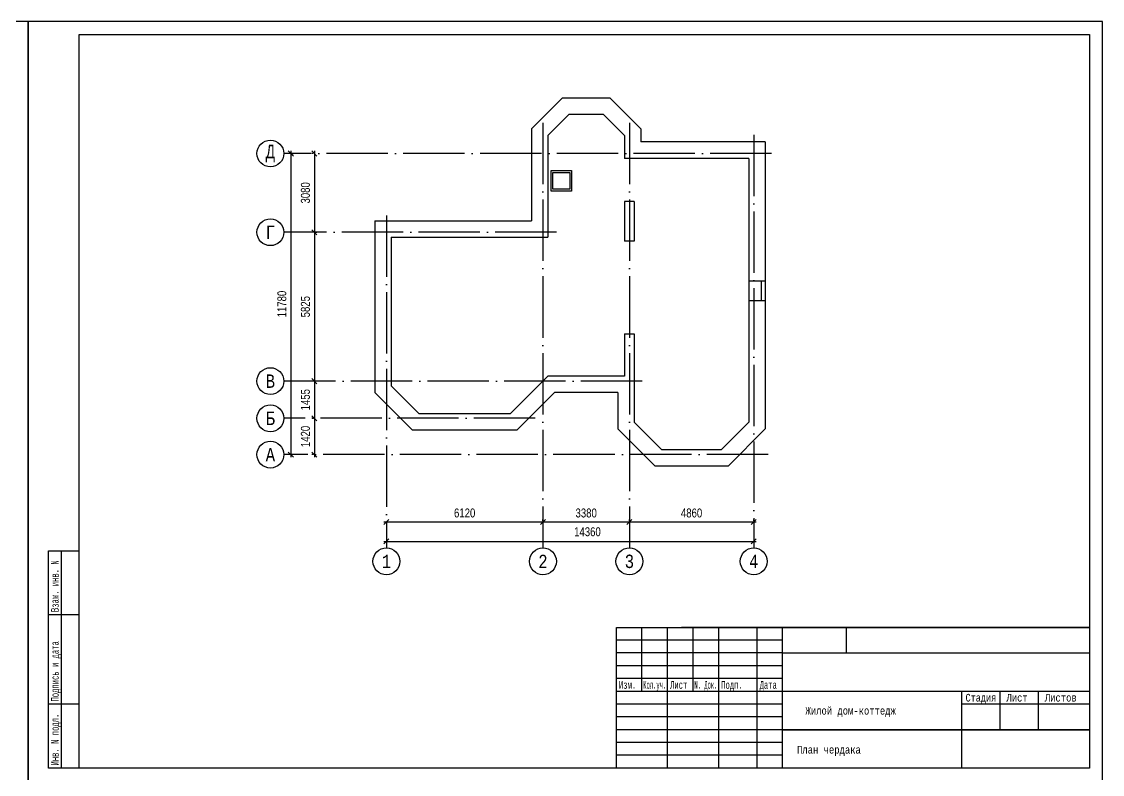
# Model space of a CAD drawing. Extents: x 0 to 84000, y 0 to 59400.
# Drawn here: x 41750 to 84000, y 29950 to 59400 of the extents above; entities that cross this region are included whole.
import ezdxf
from ezdxf.enums import TextEntityAlignment as Align

# ---------------------------------------------------------------- set-up
doc = ezdxf.new("R2010")
doc.units = 0
doc.header["$LTSCALE"] = 100
doc.header["$MEASUREMENT"] = 0
doc.linetypes.add('ACAD_ISO04W100', pattern=[30, 24, -3, 0, -3])
doc.layers.get('0').update_dxf_attribs({"linetype": 'CONTINUOUS'})
doc.layers.get('DEFPOINTS').update_dxf_attribs({"linetype": 'CONTINUOUS'})
doc.layers.add('55', color=250, linetype='CONTINUOUS')
doc.styles.add('1', font='TXT', dxfattribs={"width": 0.8})
doc.styles.add('STYLE1', font='monotxt.shx', dxfattribs={"width": 0.8})
doc.dimstyles.get("Standard").update_dxf_attribs({"dimtxt": 0.18, "dimasz": 0.18, "dimexe": 0.18, "dimexo": 0.0625, "dimgap": 0.09, "dimtad": 0, "dimtih": 1, "dimtoh": 1, "dimdec": 4, "dimzin": 0, "dimdsep": 46, "dimtxsty": 'Standard', "dimcen": 0.09, "dimadec": 0, "dimazin": 0, "dimtfac": 1, "dimtdec": 4, "dimtofl": 0, "dimtmove": 0, "dimatfit": 3, "dimfxl": 1, "dimtolj": 1, "dimtzin": 0, "dimarcsym": 0})

# ---------------------------------------------------------------- blocks, each defined once
blk = doc.blocks.new('_OBLIQUE')
at = {"color": 0, "linetype": 'ByBlock'}
blk.add_line((-0.5, -0.5), (0.5, 0.5), dxfattribs=at)
blk = doc.blocks.new('*D47')
at = {"layer": '55', "color": 0, "linetype": 'Continuous', "lineweight": -2, "transparency": 16777216}
for p, q in [((55910, 39825), (62230, 39825)), ((56010, 39775), (56010, 39725)), ((62130, 39875), (62130, 39925))]:
    blk.add_line(p, q, dxfattribs=at)
at = {"layer": 'DEFPOINTS', "color": 0, "linetype": 'Continuous', "transparency": 16777216}
for p in [(56010, 39825), (62130, 39825), (62130, 39825)]:
    blk.add_point(p, dxfattribs=at)
at = {"layer": '55', "color": 0, "linetype": 'Continuous', "lineweight": -2, "transparency": 16777216, "xscale": 200, "yscale": 200, "zscale": 200, "rotation": 180}
blk.add_blockref('_OBLIQUE', (56010, 39825), dxfattribs=at)
at = {"layer": '55', "color": 0, "linetype": 'Continuous', "lineweight": -2, "transparency": 16777216, "xscale": 200, "yscale": 200, "zscale": 200}
blk.add_blockref('_OBLIQUE', (62130, 39825), dxfattribs=at)
at = {"layer": '55', "color": 0, "linetype": 'Continuous', "transparency": 16777216, "insert": (59070, 40175), "char_height": 350, "attachment_point": 5, "style": '1'}
blk.add_mtext('\\A1;6120', dxfattribs=at)
blk = doc.blocks.new('*D46')
at = {"layer": '55', "color": 0, "linetype": 'Continuous', "lineweight": -2, "transparency": 16777216}
for p, q in [((55910, 39065), (70470, 39065)), ((56010, 39015), (56010, 38965)), ((70370, 39015), (70370, 38965))]:
    blk.add_line(p, q, dxfattribs=at)
at = {"layer": 'DEFPOINTS', "color": 0, "linetype": 'Continuous', "transparency": 16777216}
for p in [(56010, 39065), (70370, 39065), (70370, 39065)]:
    blk.add_point(p, dxfattribs=at)
at = {"layer": '55', "color": 0, "linetype": 'Continuous', "lineweight": -2, "transparency": 16777216, "xscale": 200, "yscale": 200, "zscale": 200, "rotation": 180}
blk.add_blockref('_OBLIQUE', (56010, 39065), dxfattribs=at)
at = {"layer": '55', "color": 0, "linetype": 'Continuous', "lineweight": -2, "transparency": 16777216, "xscale": 200, "yscale": 200, "zscale": 200}
blk.add_blockref('_OBLIQUE', (70370, 39065), dxfattribs=at)
at = {"layer": '55', "color": 0, "linetype": 'Continuous', "transparency": 16777216, "insert": (63870, 39440), "char_height": 350, "attachment_point": 5, "style": '1'}
blk.add_mtext('\\A1;14360', dxfattribs=at)
blk = doc.blocks.new('*D52')
at = {"layer": '55', "color": 0, "linetype": 'Continuous', "lineweight": -2, "transparency": 16777216}
for p, q in [((53195, 51260), (53195, 45235)), ((53245, 51160), (53295, 51160)), ((53145, 45335), (53095, 45335))]:
    blk.add_line(p, q, dxfattribs=at)
at = {"layer": 'DEFPOINTS', "color": 0, "linetype": 'Continuous', "transparency": 16777216}
for p in [(53195, 51160), (53195, 45335), (53195, 45335)]:
    blk.add_point(p, dxfattribs=at)
at = {"layer": '55', "color": 0, "linetype": 'Continuous', "lineweight": -2, "transparency": 16777216, "xscale": 200, "yscale": 200, "zscale": 200}
for p, rotation in [((53195, 51160), 90), ((53195, 45335), 270)]:
    blk.add_blockref('_OBLIQUE', p, dxfattribs=dict(at, rotation=rotation))
at = {"layer": '55', "color": 0, "linetype": 'Continuous', "transparency": 16777216, "insert": (52845, 48247), "char_height": 350, "attachment_point": 5, "rotation": 90, "style": '1'}
blk.add_mtext('\\A1;5825', dxfattribs=at)
blk = doc.blocks.new('*D44')
at = {"layer": '55', "color": 0, "linetype": 'Continuous', "lineweight": -2, "transparency": 16777216}
for p, q in [((52275, 54340), (52275, 42360)), ((52325, 54240), (52375, 54240)), ((52225, 42460), (52175, 42460))]:
    blk.add_line(p, q, dxfattribs=at)
at = {"layer": 'DEFPOINTS', "color": 0, "linetype": 'Continuous', "transparency": 16777216}
for p in [(52275, 54240), (52275, 42460), (52275, 42460)]:
    blk.add_point(p, dxfattribs=at)
at = {"layer": '55', "color": 0, "linetype": 'Continuous', "lineweight": -2, "transparency": 16777216, "xscale": 200, "yscale": 200, "zscale": 200}
for p, rotation in [((52275, 54240), 90), ((52275, 42460), 270)]:
    blk.add_blockref('_OBLIQUE', p, dxfattribs=dict(at, rotation=rotation))
at = {"layer": '55', "color": 0, "linetype": 'Continuous', "transparency": 16777216, "insert": (51925, 48350), "char_height": 350, "attachment_point": 5, "rotation": 90, "style": '1'}
blk.add_mtext('\\A1;11780', dxfattribs=at)
blk = doc.blocks.new('*D48')
at = {"layer": '55', "color": 0, "linetype": 'Continuous', "lineweight": -2, "transparency": 16777216}
for p, q in [((53195, 43980), (53195, 42360)), ((53145, 43880), (53095, 43880)), ((53145, 42460), (53095, 42460))]:
    blk.add_line(p, q, dxfattribs=at)
at = {"layer": 'DEFPOINTS', "color": 0, "linetype": 'Continuous', "transparency": 16777216}
for p in [(53195, 43880), (53195, 42460), (53195, 42460)]:
    blk.add_point(p, dxfattribs=at)
at = {"layer": '55', "color": 0, "linetype": 'Continuous', "lineweight": -2, "transparency": 16777216, "xscale": 200, "yscale": 200, "zscale": 200}
for p, rotation in [((53195, 43880), 90), ((53195, 42460), 270)]:
    blk.add_blockref('_OBLIQUE', p, dxfattribs=dict(at, rotation=rotation))
at = {"layer": '55', "color": 0, "linetype": 'Continuous', "transparency": 16777216, "insert": (52845, 43170), "char_height": 350, "attachment_point": 5, "rotation": 90, "style": '1'}
blk.add_mtext('\\A1;1420', dxfattribs=at)
blk = doc.blocks.new('*D45')
at = {"layer": '55', "color": 0, "linetype": 'Continuous', "lineweight": -2, "transparency": 16777216}
for p, q in [((53145, 45335), (53095, 45335)), ((53195, 45435), (53195, 43780)), ((53145, 43880), (53095, 43880))]:
    blk.add_line(p, q, dxfattribs=at)
at = {"layer": 'DEFPOINTS', "color": 0, "linetype": 'Continuous', "transparency": 16777216}
for p in [(53195, 45335), (53195, 43880), (53195, 43880)]:
    blk.add_point(p, dxfattribs=at)
at = {"layer": '55', "color": 0, "linetype": 'Continuous', "lineweight": -2, "transparency": 16777216, "xscale": 200, "yscale": 200, "zscale": 200}
for p, rotation in [((53195, 45335), 90), ((53195, 43880), 270)]:
    blk.add_blockref('_OBLIQUE', p, dxfattribs=dict(at, rotation=rotation))
at = {"layer": '55', "color": 0, "linetype": 'Continuous', "transparency": 16777216, "insert": (52845, 44607), "char_height": 350, "attachment_point": 5, "rotation": 90, "style": '1'}
blk.add_mtext('\\A1;1455', dxfattribs=at)
blk = doc.blocks.new('*D51')
at = {"layer": '55', "color": 0, "linetype": 'Continuous', "lineweight": -2, "transparency": 16777216}
for p, q in [((53145, 54240), (53095, 54240)), ((53195, 54340), (53195, 51060)), ((53145, 51160), (53095, 51160))]:
    blk.add_line(p, q, dxfattribs=at)
at = {"layer": 'DEFPOINTS', "color": 0, "linetype": 'Continuous', "transparency": 16777216}
for p in [(53195, 54240), (53195, 51160), (53195, 51160)]:
    blk.add_point(p, dxfattribs=at)
at = {"layer": '55', "color": 0, "linetype": 'Continuous', "lineweight": -2, "transparency": 16777216, "xscale": 200, "yscale": 200, "zscale": 200}
for p, rotation in [((53195, 54240), 90), ((53195, 51160), 270)]:
    blk.add_blockref('_OBLIQUE', p, dxfattribs=dict(at, rotation=rotation))
at = {"layer": '55', "color": 0, "linetype": 'Continuous', "transparency": 16777216, "insert": (52845, 52700), "char_height": 350, "attachment_point": 5, "rotation": 90, "style": '1'}
blk.add_mtext('\\A1;3080', dxfattribs=at)
blk = doc.blocks.new('*D50')
at = {"layer": '55', "color": 0, "linetype": 'Continuous', "lineweight": -2, "transparency": 16777216}
for p, q in [((62030, 39825), (65610, 39825)), ((62130, 39875), (62130, 39925)), ((65510, 39875), (65510, 39925))]:
    blk.add_line(p, q, dxfattribs=at)
at = {"layer": 'DEFPOINTS', "color": 0, "linetype": 'Continuous', "transparency": 16777216}
for p in [(62130, 39825), (65510, 39825), (65510, 39825)]:
    blk.add_point(p, dxfattribs=at)
at = {"layer": '55', "color": 0, "linetype": 'Continuous', "lineweight": -2, "transparency": 16777216, "xscale": 200, "yscale": 200, "zscale": 200, "rotation": 180}
blk.add_blockref('_OBLIQUE', (62130, 39825), dxfattribs=at)
at = {"layer": '55', "color": 0, "linetype": 'Continuous', "lineweight": -2, "transparency": 16777216, "xscale": 200, "yscale": 200, "zscale": 200}
blk.add_blockref('_OBLIQUE', (65510, 39825), dxfattribs=at)
at = {"layer": '55', "color": 0, "linetype": 'Continuous', "transparency": 16777216, "insert": (63820, 40175), "char_height": 350, "attachment_point": 5, "style": '1'}
blk.add_mtext('\\A1;3380', dxfattribs=at)
blk = doc.blocks.new('*D49')
at = {"layer": '55', "color": 0, "linetype": 'Continuous', "lineweight": -2, "transparency": 16777216}
for p, q in [((65410, 39825), (70470, 39825)), ((65510, 39875), (65510, 39925)), ((70370, 39875), (70370, 39925))]:
    blk.add_line(p, q, dxfattribs=at)
at = {"layer": 'DEFPOINTS', "color": 0, "linetype": 'Continuous', "transparency": 16777216}
for p in [(65510, 39825), (70370, 39825), (70370, 39825)]:
    blk.add_point(p, dxfattribs=at)
at = {"layer": '55', "color": 0, "linetype": 'Continuous', "lineweight": -2, "transparency": 16777216, "xscale": 200, "yscale": 200, "zscale": 200, "rotation": 180}
blk.add_blockref('_OBLIQUE', (65510, 39825), dxfattribs=at)
at = {"layer": '55', "color": 0, "linetype": 'Continuous', "lineweight": -2, "transparency": 16777216, "xscale": 200, "yscale": 200, "zscale": 200}
blk.add_blockref('_OBLIQUE', (70370, 39825), dxfattribs=at)
at = {"layer": '55', "color": 0, "linetype": 'Continuous', "transparency": 16777216, "insert": (67940, 40175), "char_height": 350, "attachment_point": 5, "style": '1'}
blk.add_mtext('\\A1;4860', dxfattribs=at)

msp = doc.modelspace()

# ---------------------------------------------------------------- linework, layer by layer
at = {"layer": '55', "color": 0, "linetype": 'Continuous'}
for p, q in [((44000, 58900), (83500, 58900)), ((44000, 30200), (44000, 58900)), ((83500, 58900), (83500, 30200)), ((61680, 55210), (62880, 56410)), ((64760, 56410), (62880, 56410)), ((65960, 55210), (64760, 56410)), ((62320, 54944.9), (63145.1, 55770)), ((64494.9, 55770), (63145.1, 55770)), ((65320, 54944.9), (64494.9, 55770)), ((61680, 55210), (61680, 51610)), ((62320, 54944.9), (62320, 50970)), ((65320, 54944.9), (65320, 54050)), ((65960, 55210), (65960, 54690)), ((70820, 54690), (65960, 54690)), ((70820, 54690), (70820, 49250)), ((70180, 54050), (65320, 54050)), ((70180, 54050), (70180, 49250)), ((65320, 52360), (65320, 50810)), ((65700, 52360), (65320, 52360)), ((65700, 52360), (65700, 50810)), ((55560, 51610), (55560, 44884.7)), ((55560, 51610), (61680, 51610)), ((56200, 50970), (56200, 45149.8)), ((56200, 50970), (62320, 50970)), ((65700, 50810), (65320, 50810)), ((70180, 49250), (70180, 48480)), ((70820, 49250), (70180, 49250)), ((70660, 49250), (70660, 48480)), ((70820, 49250), (70820, 48480)), ((70180, 48480), (70180, 43729.8)), ((70820, 48480), (70180, 48480)), ((70820, 48480), (70820, 43464.7)), ((65320, 47180), (65320, 45524.7)), ((65320, 47180), (65700, 47180)), ((65700, 47180), (65700, 43729.8)), ((55560, 45430), (55560, 44884.7)), ((56200, 45365), (56200, 45149.8)), ((60860.2, 44070), (62314.9, 45524.7)), ((65320, 45524.7), (62314.9, 45524.7)), ((57014.7, 43430), (55560, 44884.7)), ((57279.8, 44070), (56200, 45149.8)), ((61125.3, 43430), (62580, 44884.7)), ((65060, 44884.7), (62580, 44884.7)), ((65060, 44884.7), (65060, 43464.7)), ((57279.8, 44070), (60860.2, 44070)), ((66779.8, 42650), (65700, 43729.8)), ((69100.2, 42650), (70180, 43729.8)), ((57014.7, 43430), (61125.3, 43430)), ((66514.7, 42010), (65060, 43464.7)), ((69365.3, 42010), (70820, 43464.7)), ((69100.2, 42650), (66779.8, 42650)), ((69365.3, 42010), (66514.7, 42010)), ((42800, 30200), (42800, 38700)), ((42800, 38700), (44000, 38700)), ((43306, 30200), (43306, 38700)), ((42800, 36200), (44000, 36200)), ((65000, 35700), (83500, 35700)), ((65000, 30200), (65000, 35700)), ((66000, 33200), (66000, 35700)), ((67000, 30200), (67000, 35700)), ((83500, 35700), (67550, 35700)), ((68000, 33200), (68000, 35700)), ((69000, 30200), (69000, 35700)), ((70500, 30200), (70500, 35700)), ((71500, 30200), (71500, 35700)), ((74000, 34700), (74000, 35700)), ((71500, 35200), (65000, 35200)), ((71500, 34700), (65000, 34700)), ((71500, 34700), (83500, 34700)), ((71500, 34200), (65000, 34200)), ((71500, 33700), (65000, 33700)), ((65000, 33200), (83500, 33200)), ((78500, 30200), (78500, 33200)), ((80000, 31700), (80000, 33200)), ((81500, 31700), (81500, 33200)), ((44000, 32700), (42800, 32700)), ((71500, 32700), (65000, 32700)), ((83500, 32700), (78500, 32700)), ((71500, 32200), (65000, 32200)), ((71500, 31700), (65000, 31700)), ((83500, 31700), (71499.9, 31700)), ((71500, 31700), (83500, 31700)), ((71500, 31200), (65000, 31200)), ((71500, 30700), (65000, 30700)), ((44000, 30200), (42800, 30200)), ((83500, 30200), (44000, 30200))]:
    msp.add_line(p, q, dxfattribs=at)
at = {"layer": '55', "color": 0, "linetype": 'ACAD_ISO04W100'}
for p, q in [((62130, 55435), (62130, 38810)), ((65510, 55435), (65510, 38810)), ((70370, 54975), (70370, 38810)), ((71070, 54239.7), (52000, 54239.7)), ((56010, 51820), (56010, 38810)), ((62665, 51159.7), (52000, 51159.7)), ((66015, 45334.7), (52000, 45334.7)), ((61830, 43880), (52000, 43880)), ((70935, 42460), (52000, 42460))]:
    msp.add_line(p, q, dxfattribs=at)
at = {"layer": '55', "color": 0}
for points in [[(42000, 29700), (42000, 59400), (0, 59400), (0, 29700)], [(84000, 29700), (84000, 59400), (42000, 59400), (42000, 29700)]]:
    msp.add_lwpolyline(points, close=True, dxfattribs=at)
at = {"layer": '55', "color": 0, "linetype": 'Continuous'}
for points in [[(62450, 52770), (62450, 53570), (63250, 53570), (63250, 52770)], [(62520, 52840), (62520, 53500), (63180, 53500), (63180, 52840)]]:
    msp.add_lwpolyline(points, close=True, dxfattribs=at)
for centre in [(51475, 54239.7), (51475, 51159.7), (51475, 45334.7), (51475, 43880), (51475, 42460), (56010, 38285), (62130, 38285), (65510, 38285), (70370, 38285)]:
    msp.add_circle(centre, 525, dxfattribs=at)

# ---------------------------------------------------------------- texts
at = {"layer": '55', "color": 0, "linetype": 'Continuous', "style": 'STYLE1', "width": 0.8}
for s, p in [('Д', (51475, 54239.7)), ('Г', (51475, 51159.7)), ('В', (51475, 45334.7)), ('Б', (51475, 43880)), ('А', (51475, 42460)), ('1', (56010, 38285)), ('2', (62130, 38285)), ('3', (65510, 38285)), ('4', (70370, 38285))]:
    msp.add_text(s, height=525, dxfattribs=at).set_placement(p, align=Align.MIDDLE)
at = {"layer": '55', "color": 0, "linetype": 'Continuous', "style": 'STYLE1', "width": 0.65}
for s, p in [('Взам. инв. N', (43200, 36300)), ('Подпись и дата', (43200, 32800)), ('Инв. N подл.', (43200, 30300))]:
    msp.add_text(s, height=300, rotation=90, dxfattribs=at).set_placement(p)
at = {"layer": '55', "color": 0, "linetype": 'Continuous', "style": 'STYLE1'}
for s, width, p in [('Изм.', 0.65, (65100, 33300)), ('Лист', 0.65, (67100, 33300)), ('Подп.', 0.65, (69100, 33300)), ('Дата', 0.65, (70600, 33300)), ('Лист', 0.8, (80250, 32800)), ('Листов', 0.8, (81750, 32800)), ('Жилой дом-коттедж', 0.8, (72395, 32290)), ('План чердака', 0.8, (72065, 30765))]:
    msp.add_text(s, height=300, dxfattribs=dict(at, width=width)).set_placement(p)
for s, width, p, p2 in [('Кол.уч.', 0.5, (66050, 33300), (66950, 33300)), ('N. Док.', 0.5, (68050, 33300), (68950, 33300)), ('Стадия', 0.705882, (78650, 32800), (79850, 32800))]:
    msp.add_text(s, height=300, dxfattribs=dict(at, width=width)).set_placement(p, p2, align=Align.FIT)

# ---------------------------------------------------------------- dimensions: what is measured, and where the dimension line sits
at = {"layer": '55', "color": 0, "linetype": 'Continuous'}
for base, p1, p2, picture, middle in [((52275, 42460), (52275, 54239.7), (52275, 42460), '*D44', (51925, 48349.8)), ((53195, 51159.7), (53195, 54239.7), (53195, 51159.7), '*D51', (52845, 52699.7)), ((53195, 45334.7), (53195, 51159.7), (53195, 45334.7), '*D52', (52845, 48247.2)), ((53195, 43880), (53195, 45334.7), (53195, 43880), '*D45', (52845, 44607.3)), ((53195, 42460), (53195, 43880), (53195, 42460), '*D48', (52845, 43170))]:
    dim = msp.add_linear_dim(base=base, p1=p1, p2=p2, angle=90, dimstyle='Standard', override={"dimscale": 100, "dimtxt": 3.5, "dimasz": 2, "dimexe": 1, "dimexo": 0.5, "dimtih": 0, "dimtoh": 0, "dimdec": 0, "dimtxsty": '1', "dimblk1": 'OBLIQUE', "dimblk2": 'OBLIQUE', "dimsah": 1, "dimdle": 1, "dimtdec": 0, "dimtix": 1, "dimtofl": 1, "dimtmove": 2, "dimtvp": 1}, dxfattribs=at)
    dim.commit()
    dim.dimension.update_dxf_attribs({"geometry": picture, "text_midpoint": middle})
for base, p1, p2, picture, middle in [((62130, 39825), (56010, 39825), (62130, 39825), '*D47', (59070, 40175)), ((65510, 39825), (62130, 39825), (65510, 39825), '*D50', (63820, 40175)), ((70370, 39825), (65510, 39825), (70370, 39825), '*D49', (67940, 40175))]:
    dim = msp.add_linear_dim(base=base, p1=p1, p2=p2, dimstyle='Standard', override={"dimscale": 100, "dimtxt": 3.5, "dimasz": 2, "dimexe": 1, "dimexo": 0.5, "dimtih": 0, "dimtoh": 0, "dimdec": 0, "dimtxsty": '1', "dimblk1": 'OBLIQUE', "dimblk2": 'OBLIQUE', "dimsah": 1, "dimdle": 1, "dimtdec": 0, "dimtix": 1, "dimtofl": 1, "dimtmove": 2, "dimtvp": 1}, dxfattribs=at)
    dim.commit()
    dim.dimension.update_dxf_attribs({"geometry": picture, "text_midpoint": middle})
dim = msp.add_linear_dim(base=(70370, 39065), p1=(56010, 39065), p2=(70370, 39065), dimstyle='Standard', override={"dimscale": 100, "dimtxt": 3.5, "dimasz": 2, "dimexe": 1, "dimexo": 0.5, "dimtih": 0, "dimtoh": 0, "dimdec": 0, "dimtxsty": '1', "dimblk1": 'OBLIQUE', "dimblk2": 'OBLIQUE', "dimsah": 1, "dimdle": 1, "dimtdec": 0, "dimtix": 1, "dimtofl": 1, "dimtmove": 2, "dimtvp": 1}, dxfattribs=at)
dim.commit()
dim.dimension.update_dxf_attribs({"geometry": '*D46', "text_midpoint": (63870, 39440), "dimtype": 160})

doc.saveas('drawing.dxf')
